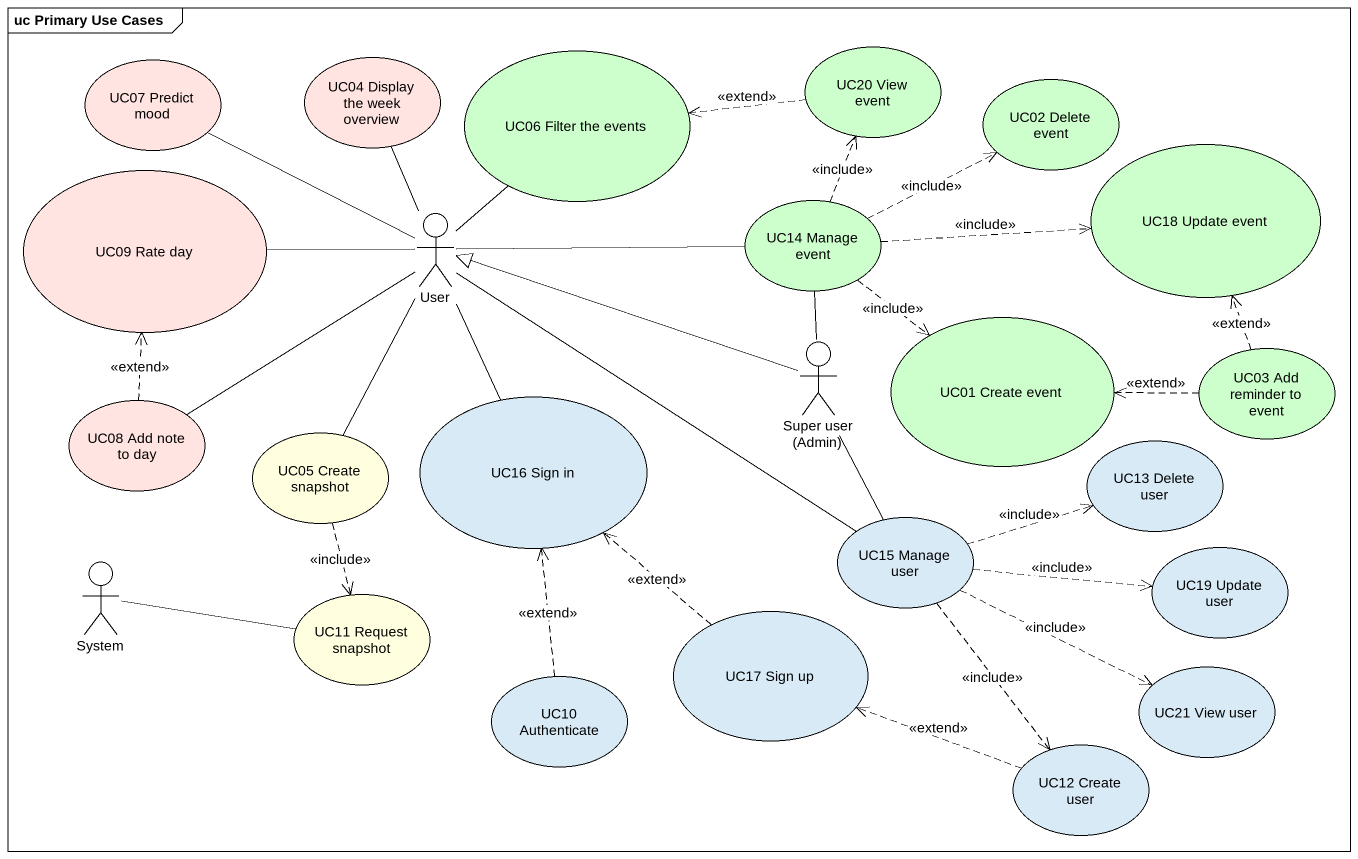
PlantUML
@startuml
mainframe uc Primary Use Cases
usecase "UC04 Display the week overview" as UC04_Display_the_week #FFE4E1
usecase "UC06 Filter the events" as UC06_Filter_the_events #CCFFCC
usecase "UC20 View event" as UC20_View_event #CCFFCC
usecase "UC07 Predict mood" as UC07_Predict_mood #FFE4E1
usecase "UC02 Delete event" as UC02_Delete_event #CCFFCC
usecase "UC09 Rate day" as UC09_Rate_day #FFE4E1
usecase "UC18 Update event" as UC18_Update_event #CCFFCC
actor User
usecase "UC14 Manage event" as UC14_Manage_event #CCFFCC
actor "Super user (Admin)" as Super_user_Admin
usecase "UC01 Create event" as UC01_Create_event #CCFFCC
usecase "UC03 Add reminder to event" as UC03_Add_reminder_to_event #CCFFCC
usecase "UC08 Add note to day" as UC08_Add_note_to_day #FFE4E1
usecase "UC16 Sign in" as UC16_Sign_in
usecase "UC05 Create snapshot" as UC05_Create_snapshot #FFFFE0
usecase "UC13 Delete user" as UC13_Delete_user
usecase "UC15 Manage user" as UC15_Manage_user
actor System
usecase "UC19 Update user" as UC19_Update_user
usecase "UC11 Request snapshot" as UC11_Request_snapshot #FFFFE0
usecase "UC17 Sign up" as UC17_Sign_up
usecase "UC10 Authenticate" as UC10_Authenticate
usecase "UC21 View user" as UC21_View_user
usecase "UC12 Create user" as UC12_Create_user
UC20_View_event .left.> UC06_Filter_the_events : <<extend>>
User -up- UC04_Display_the_week
User -up- UC06_Filter_the_events
User -up- UC07_Predict_mood
User -left- UC09_Rate_day
User -right- UC14_Manage_event
User -left- UC08_Add_note_to_day
User -- UC16_Sign_in
User -- UC05_Create_snapshot
User -- UC15_Manage_user
UC14_Manage_event .up.> UC20_View_event : <<include>>
UC14_Manage_event .right.> UC02_Delete_event : <<include>>
UC14_Manage_event .right.> UC18_Update_event : <<include>>
UC14_Manage_event ..> UC01_Create_event : <<include>>
Super_user_Admin -left-|> User
Super_user_Admin -up- UC14_Manage_event
Super_user_Admin -- UC15_Manage_user
UC03_Add_reminder_to_event .up.> UC18_Update_event : <<extend>>
UC03_Add_reminder_to_event .left.> UC01_Create_event : <<extend>>
UC08_Add_note_to_day .up.> UC09_Rate_day : <<extend>>
UC05_Create_snapshot ..> UC11_Request_snapshot : <<include>>
UC15_Manage_user .right.> UC13_Delete_user : <<include>>
UC15_Manage_user .right.> UC19_Update_user : <<include>>
UC15_Manage_user .right.> UC21_View_user : <<include>>
UC15_Manage_user ..> UC12_Create_user : <<include>>
System -right- UC11_Request_snapshot
UC17_Sign_up .up.> UC16_Sign_in : <<extend>>
UC10_Authenticate .up.> UC16_Sign_in : <<extend>>
UC12_Create_user .left.> UC17_Sign_up : <<extend>>
@enduml
